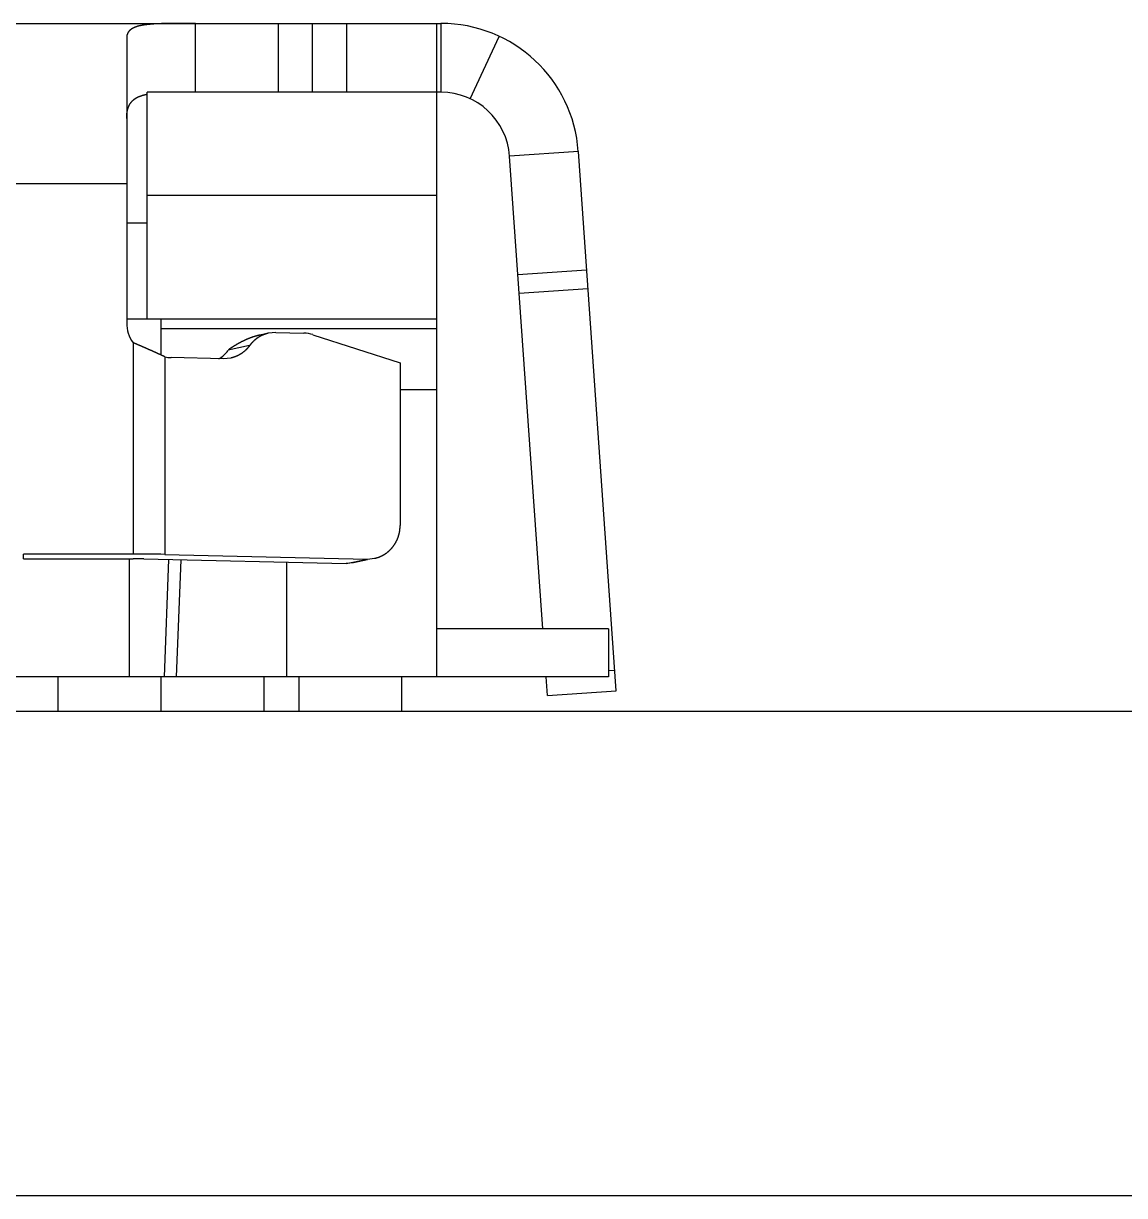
# Model space of a CAD drawing. Extents: x 16.7 to 47.9, y 2.6 to 52.9.
# Drawn here: x 30.68 to 32.28, y 28.961 to 30.665 of the extents above; entities that cross this region are included whole.
import ezdxf

# ---------------------------------------------------------------- set-up
doc = ezdxf.new("R2010")
doc.units = 0
doc.header["$LTSCALE"] = 16.335
doc.layers.get('0').update_dxf_attribs({"linetype": 'CONTINUOUS'})

msp = doc.modelspace()

# ---------------------------------------------------------------- linework, layer by layer
for p, q in [((28.2731, 30.6651), (31.2866, 30.6651)), ((30.9299, 30.5651), (30.9299, 30.6651)), ((31.0499, 30.6651), (31.0499, 30.5651)), ((31.0999, 30.5651), (31.0999, 30.6651)), ((31.1499, 30.5651), (31.1499, 30.6651)), ((31.2799, 30.6651), (31.2799, 29.7151)), ((31.2866, 30.6651), (31.2866, 30.5651)), ((30.8299, 30.6442), (30.8299, 30.2299)), ((31.3289, 30.5557), (31.3712, 30.6463)), ((30.8599, 30.2351), (30.8599, 30.5651)), ((31.2866, 30.5651), (30.8599, 30.5651)), ((31.4862, 30.479), (31.3864, 30.4721)), ((31.4344, 29.7851), (31.3864, 30.4721)), ((31.541, 29.6949), (31.4862, 30.479)), ((30.4799, 30.4325), (30.8299, 30.4325)), ((31.2799, 30.4151), (30.8599, 30.4151)), ((30.8299, 30.3751), (30.8599, 30.3751)), ((31.3984, 30.3), (31.4982, 30.307)), ((31.5001, 30.2793), (31.4004, 30.2723)), ((31.2799, 30.2351), (30.8299, 30.2351)), ((30.8799, 30.183), (30.8799, 30.2351)), ((30.8799, 30.2215), (31.2799, 30.2215)), ((31.0361, 30.2148), (31.0234, 30.2121)), ((31.0465, 30.2158), (31.0361, 30.2148)), ((31.0465, 30.2158), (31.0874, 30.2148)), ((31.1005, 30.2126), (31.2272, 30.1718)), ((30.8392, 30.2009), (30.8392, 29.8937)), ((31.0085, 30.1967), (30.9776, 30.19)), ((30.8855, 30.1804), (30.8855, 29.8932)), ((30.9705, 30.1776), (30.8944, 30.1793)), ((30.981, 30.1786), (30.9705, 30.1776)), ((31.2272, 30.1718), (31.2272, 29.9353)), ((31.2272, 30.1327), (31.2799, 30.1327)), ((30.6799, 29.8868), (30.6799, 29.8937)), ((30.8392, 29.8937), (30.6799, 29.8937)), ((30.8855, 29.8932), (31.1797, 29.8865)), ((30.6799, 29.8868), (30.8392, 29.8868)), ((30.8335, 29.8868), (30.8335, 29.7151)), ((30.8546, 29.8866), (31.1488, 29.8799)), ((30.8849, 29.7151), (30.8912, 29.8858)), ((30.9084, 29.8854), (30.902, 29.7151)), ((31.0627, 29.7151), (31.0627, 29.8819)), ((31.1488, 29.8799), (31.1797, 29.8865)), ((31.1593, 29.8809), (31.1488, 29.8799)), ((31.18, 29.8853), (31.1593, 29.8809)), ((31.1797, 29.8865), (31.1902, 29.8875)), ((31.5299, 29.7851), (31.2799, 29.7851)), ((31.5299, 29.7851), (31.5299, 29.7151)), ((31.5299, 29.7242), (31.5389, 29.7248)), ((31.5299, 29.7151), (28.0299, 29.7151)), ((30.7299, 29.7151), (30.7299, 29.6651)), ((30.8799, 29.6651), (30.8799, 29.7151)), ((31.0299, 29.6651), (31.0299, 29.7151)), ((31.0799, 29.7151), (31.0799, 29.6651)), ((31.2299, 29.6651), (31.2299, 29.7151)), ((31.4412, 29.6879), (31.4393, 29.7151)), ((31.4412, 29.6879), (31.541, 29.6949)), ((17.1799, 29.6651), (47.3799, 29.6651)), ((17.1799, 28.9611), (47.3799, 28.9611))]:
    msp.add_line(p, q)
for points in [[(30.9299, 30.6651, 0), (30.9297, 30.6651, 0), (30.9294, 30.6651, 0), (30.9292, 30.6651, 0), (30.9289, 30.6651, 0), (30.9287, 30.6651, 0), (30.9284, 30.6651, 0), (30.9282, 30.6651, 0), (30.9279, 30.6651, 0), (30.9277, 30.6651, 0), (30.9275, 30.6651, 0), (30.9272, 30.6651, 0), (30.927, 30.6651, 0), (30.9267, 30.6651, 0), (30.9265, 30.6651, 0), (30.9262, 30.6651, 0), (30.926, 30.6651, 0), (30.9257, 30.6651, 0), (30.9255, 30.6651, 0), (30.9253, 30.6651, 0), (30.925, 30.6651, 0), (30.9248, 30.6651, 0), (30.9245, 30.6651, 0), (30.9243, 30.6651, 0), (30.924, 30.6651, 0), (30.9238, 30.6651, 0), (30.9235, 30.6651, 0), (30.9233, 30.6651, 0), (30.9231, 30.6651, 0), (30.9228, 30.6651, 0), (30.9226, 30.6651, 0), (30.9223, 30.6651, 0), (30.9221, 30.6651, 0), (30.9218, 30.6651, 0), (30.9216, 30.6651, 0), (30.9213, 30.6651, 0), (30.9211, 30.6651, 0), (30.9209, 30.6651, 0), (30.9206, 30.6651, 0), (30.9204, 30.6651, 0), (30.9201, 30.6651, 0), (30.9199, 30.6651, 0), (30.9196, 30.6651, 0), (30.9194, 30.6651, 0), (30.9191, 30.6651, 0), (30.9189, 30.6651, 0), (30.9186, 30.6651, 0), (30.9184, 30.6651, 0), (30.9182, 30.6651, 0), (30.9179, 30.6651, 0), (30.9177, 30.6651, 0), (30.9174, 30.6651, 0), (30.9172, 30.6651, 0), (30.9169, 30.6651, 0), (30.9167, 30.6651, 0), (30.9164, 30.6651, 0), (30.9162, 30.6651, 0), (30.916, 30.6651, 0), (30.9157, 30.6651, 0), (30.9155, 30.6651, 0), (30.9152, 30.6651, 0), (30.915, 30.6651, 0), (30.9147, 30.6651, 0), (30.9145, 30.6651, 0), (30.9142, 30.6651, 0), (30.914, 30.6651, 0), (30.9138, 30.6651, 0), (30.9135, 30.6651, 0), (30.9133, 30.6651, 0), (30.913, 30.6651, 0), (30.9128, 30.6651, 0), (30.9125, 30.6651, 0), (30.9123, 30.6651, 0), (30.912, 30.6651, 0), (30.9118, 30.6651, 0), (30.9116, 30.6651, 0), (30.9113, 30.6651, 0), (30.9111, 30.6651, 0), (30.9108, 30.6651, 0), (30.9106, 30.6651, 0), (30.9103, 30.6651, 0), (30.9101, 30.6651, 0), (30.9098, 30.6651, 0), (30.9096, 30.6651, 0), (30.9094, 30.6651, 0), (30.9091, 30.6651, 0), (30.9089, 30.6651, 0), (30.9086, 30.6651, 0), (30.9084, 30.6651, 0), (30.9081, 30.6651, 0), (30.9079, 30.6651, 0), (30.9076, 30.6651, 0), (30.9074, 30.6651, 0), (30.9072, 30.6651, 0), (30.9069, 30.6651, 0), (30.9067, 30.6651, 0), (30.9064, 30.6651, 0), (30.9062, 30.6651, 0), (30.9059, 30.6651, 0), (30.9057, 30.6651, 0), (30.9054, 30.6651, 0), (30.9052, 30.6651, 0), (30.905, 30.6651, 0), (30.9047, 30.6651, 0), (30.9045, 30.6651, 0), (30.9042, 30.6651, 0), (30.904, 30.6651, 0), (30.9037, 30.6651, 0), (30.9035, 30.6651, 0), (30.9032, 30.6651, 0), (30.903, 30.6651, 0), (30.9028, 30.6651, 0), (30.9025, 30.6651, 0), (30.9023, 30.6651, 0), (30.902, 30.6651, 0), (30.9018, 30.6651, 0), (30.9015, 30.6651, 0), (30.9013, 30.6651, 0), (30.901, 30.6651, 0), (30.9008, 30.6651, 0), (30.9006, 30.6651, 0), (30.9003, 30.6651, 0), (30.9001, 30.6651, 0), (30.8998, 30.6651, 0), (30.8996, 30.6651, 0), (30.8993, 30.6651, 0), (30.8991, 30.6651, 0), (30.8988, 30.665, 0), (30.8986, 30.665, 0), (30.8984, 30.665, 0), (30.8981, 30.665, 0), (30.8979, 30.665, 0), (30.8976, 30.665, 0), (30.8974, 30.665, 0), (30.8971, 30.665, 0), (30.8969, 30.665, 0), (30.8966, 30.665, 0), (30.8964, 30.665, 0), (30.8962, 30.665, 0), (30.8959, 30.665, 0), (30.8957, 30.665, 0), (30.8954, 30.665, 0), (30.8952, 30.665, 0), (30.8949, 30.665, 0), (30.8947, 30.665, 0), (30.8944, 30.665, 0), (30.8942, 30.665, 0), (30.894, 30.665, 0), (30.8937, 30.665, 0), (30.8935, 30.665, 0), (30.8932, 30.665, 0), (30.893, 30.665, 0), (30.8927, 30.665, 0), (30.8925, 30.665, 0), (30.8922, 30.665, 0), (30.892, 30.665, 0), (30.8918, 30.665, 0), (30.8915, 30.665, 0), (30.8913, 30.665, 0), (30.891, 30.665, 0), (30.8908, 30.665, 0), (30.8905, 30.665, 0), (30.8903, 30.665, 0), (30.89, 30.665, 0), (30.8898, 30.665, 0), (30.8896, 30.665, 0), (30.8893, 30.6649, 0), (30.8891, 30.6649, 0), (30.8888, 30.6649, 0), (30.8886, 30.6649, 0), (30.8883, 30.6649, 0), (30.8881, 30.6649, 0), (30.8878, 30.6649, 0), (30.8876, 30.6649, 0), (30.8874, 30.6649, 0), (30.8871, 30.6649, 0), (30.8869, 30.6649, 0), (30.8866, 30.6649, 0), (30.8864, 30.6649, 0), (30.8861, 30.6649, 0), (30.8859, 30.6649, 0), (30.8856, 30.6649, 0), (30.8854, 30.6649, 0), (30.8852, 30.6649, 0), (30.8849, 30.6649, 0), (30.8847, 30.6649, 0), (30.8844, 30.6649, 0), (30.8842, 30.6649, 0), (30.8839, 30.6648, 0), (30.8837, 30.6648, 0), (30.8834, 30.6648, 0), (30.8832, 30.6648, 0), (30.883, 30.6648, 0), (30.8827, 30.6648, 0), (30.8825, 30.6648, 0), (30.8822, 30.6648, 0), (30.882, 30.6648, 0), (30.8817, 30.6648, 0), (30.8815, 30.6648, 0), (30.8812, 30.6648, 0), (30.881, 30.6648, 0), (30.8808, 30.6648, 0), (30.8805, 30.6648, 0), (30.8803, 30.6648, 0), (30.88, 30.6647, 0), (30.8798, 30.6647, 0), (30.8795, 30.6647, 0), (30.8793, 30.6647, 0), (30.879, 30.6647, 0), (30.8788, 30.6647, 0), (30.8786, 30.6647, 0), (30.8783, 30.6647, 0), (30.8781, 30.6647, 0), (30.8778, 30.6647, 0), (30.8776, 30.6647, 0), (30.8773, 30.6647, 0), (30.8771, 30.6646, 0), (30.8768, 30.6646, 0), (30.8766, 30.6646, 0), (30.8764, 30.6646, 0), (30.8761, 30.6646, 0), (30.8759, 30.6646, 0), (30.8756, 30.6646, 0), (30.8754, 30.6646, 0), (30.8751, 30.6646, 0), (30.8749, 30.6646, 0), (30.8746, 30.6645, 0), (30.8744, 30.6645, 0), (30.8742, 30.6645, 0), (30.8739, 30.6645, 0), (30.8737, 30.6645, 0), (30.8734, 30.6645, 0), (30.8732, 30.6645, 0), (30.8729, 30.6645, 0), (30.8727, 30.6644, 0), (30.8724, 30.6644, 0), (30.8722, 30.6644, 0), (30.872, 30.6644, 0), (30.8717, 30.6644, 0), (30.8715, 30.6644, 0), (30.8712, 30.6644, 0), (30.871, 30.6644, 0), (30.8707, 30.6643, 0), (30.8705, 30.6643, 0), (30.8702, 30.6643, 0), (30.87, 30.6643, 0), (30.8698, 30.6643, 0), (30.8695, 30.6643, 0), (30.8693, 30.6643, 0), (30.869, 30.6642, 0), (30.8688, 30.6642, 0), (30.8685, 30.6642, 0), (30.8683, 30.6642, 0), (30.8681, 30.6642, 0), (30.8678, 30.6642, 0), (30.8676, 30.6641, 0), (30.8673, 30.6641, 0), (30.8671, 30.6641, 0), (30.8668, 30.6641, 0), (30.8666, 30.6641, 0), (30.8663, 30.6641, 0), (30.8661, 30.664, 0), (30.8659, 30.664, 0), (30.8656, 30.664, 0), (30.8654, 30.664, 0), (30.8651, 30.664, 0), (30.8649, 30.6639, 0), (30.8646, 30.6639, 0), (30.8644, 30.6639, 0), (30.8642, 30.6639, 0), (30.8639, 30.6639, 0), (30.8637, 30.6638, 0), (30.8634, 30.6638, 0), (30.8632, 30.6638, 0), (30.8629, 30.6638, 0), (30.8627, 30.6637, 0), (30.8624, 30.6637, 0), (30.8622, 30.6637, 0), (30.862, 30.6637, 0), (30.8617, 30.6637, 0), (30.8615, 30.6636, 0), (30.8612, 30.6636, 0), (30.861, 30.6636, 0), (30.8607, 30.6635, 0), (30.8605, 30.6635, 0), (30.8603, 30.6635, 0), (30.86, 30.6635, 0), (30.8598, 30.6634, 0), (30.8595, 30.6634, 0), (30.8593, 30.6634, 0), (30.859, 30.6634, 0), (30.8588, 30.6633, 0), (30.8586, 30.6633, 0), (30.8583, 30.6633, 0), (30.8581, 30.6632, 0), (30.8578, 30.6632, 0), (30.8576, 30.6632, 0), (30.8573, 30.6631, 0), (30.8571, 30.6631, 0), (30.8569, 30.6631, 0), (30.8566, 30.663, 0), (30.8564, 30.663, 0), (30.8561, 30.663, 0), (30.8559, 30.6629, 0), (30.8556, 30.6629, 0), (30.8554, 30.6629, 0), (30.8552, 30.6628, 0), (30.8549, 30.6628, 0), (30.8547, 30.6628, 0), (30.8544, 30.6627, 0), (30.8542, 30.6627, 0), (30.8539, 30.6626, 0), (30.8537, 30.6626, 0), (30.8535, 30.6626, 0), (30.8532, 30.6625, 0), (30.853, 30.6625, 0), (30.8527, 30.6624, 0), (30.8525, 30.6624, 0), (30.8523, 30.6624, 0), (30.852, 30.6623, 0), (30.8518, 30.6623, 0), (30.8515, 30.6622, 0), (30.8513, 30.6622, 0), (30.8511, 30.6621, 0), (30.8508, 30.6621, 0), (30.8506, 30.662, 0), (30.8503, 30.662, 0), (30.8501, 30.6619, 0), (30.8499, 30.6619, 0), (30.8496, 30.6618, 0), (30.8494, 30.6618, 0), (30.8491, 30.6617, 0), (30.8489, 30.6617, 0), (30.8487, 30.6616, 0), (30.8484, 30.6615, 0), (30.8482, 30.6615, 0), (30.848, 30.6614, 0), (30.8477, 30.6614, 0), (30.8475, 30.6613, 0), (30.8472, 30.6612, 0), (30.847, 30.6612, 0), (30.8468, 30.6611, 0), (30.8465, 30.6611, 0), (30.8463, 30.661, 0), (30.8461, 30.6609, 0), (30.8458, 30.6609, 0), (30.8456, 30.6608, 0), (30.8454, 30.6607, 0), (30.8451, 30.6606, 0), (30.8449, 30.6606, 0), (30.8447, 30.6605, 0), (30.8444, 30.6604, 0), (30.8442, 30.6603, 0), (30.844, 30.6603, 0), (30.8437, 30.6602, 0), (30.8435, 30.6601, 0), (30.8433, 30.66, 0), (30.843, 30.6599, 0), (30.8428, 30.6599, 0), (30.8426, 30.6598, 0), (30.8424, 30.6597, 0), (30.8421, 30.6596, 0), (30.8419, 30.6595, 0), (30.8417, 30.6594, 0), (30.8414, 30.6593, 0), (30.8412, 30.6592, 0), (30.841, 30.6591, 0), (30.8408, 30.659, 0), (30.8405, 30.6589, 0), (30.8403, 30.6588, 0), (30.8401, 30.6587, 0), (30.8399, 30.6586, 0), (30.8397, 30.6585, 0), (30.8394, 30.6584, 0), (30.8392, 30.6583, 0), (30.839, 30.6582, 0), (30.8388, 30.6581, 0), (30.8386, 30.658, 0), (30.8384, 30.6578, 0), (30.8381, 30.6577, 0), (30.8379, 30.6576, 0), (30.8377, 30.6575, 0), (30.8375, 30.6573, 0), (30.8373, 30.6572, 0), (30.8371, 30.6571, 0), (30.8369, 30.657, 0), (30.8367, 30.6568, 0), (30.8365, 30.6567, 0), (30.8363, 30.6565, 0), (30.8361, 30.6564, 0), (30.8359, 30.6562, 0), (30.8357, 30.6561, 0), (30.8355, 30.6559, 0), (30.8353, 30.6558, 0), (30.8351, 30.6556, 0), (30.8349, 30.6555, 0), (30.8348, 30.6553, 0), (30.8346, 30.6552, 0), (30.8344, 30.655, 0), (30.8342, 30.6548, 0), (30.834, 30.6546, 0), (30.8339, 30.6545, 0), (30.8337, 30.6543, 0), (30.8335, 30.6541, 0), (30.8334, 30.6539, 0), (30.8332, 30.6537, 0), (30.8331, 30.6536, 0), (30.8329, 30.6534, 0), (30.8328, 30.6532, 0), (30.8326, 30.653, 0), (30.8325, 30.6528, 0), (30.8323, 30.6526, 0), (30.8322, 30.6524, 0), (30.8321, 30.6522, 0), (30.8319, 30.652, 0), (30.8318, 30.6517, 0), (30.8317, 30.6515, 0), (30.8316, 30.6513, 0), (30.8314, 30.6511, 0), (30.8313, 30.6509, 0), (30.8312, 30.6507, 0), (30.8311, 30.6504, 0), (30.831, 30.6502, 0), (30.8309, 30.65, 0), (30.8309, 30.6497, 0), (30.8308, 30.6495, 0), (30.8307, 30.6493, 0), (30.8306, 30.6491, 0), (30.8305, 30.6488, 0), (30.8305, 30.6486, 0), (30.8304, 30.6483, 0), (30.8303, 30.6481, 0), (30.8303, 30.6479, 0), (30.8302, 30.6476, 0), (30.8302, 30.6474, 0), (30.8301, 30.6472, 0), (30.8301, 30.6469, 0), (30.8301, 30.6467, 0), (30.83, 30.6464, 0), (30.83, 30.6462, 0), (30.83, 30.6459, 0), (30.83, 30.6457, 0), (30.8299, 30.6454, 0), (30.8299, 30.6452, 0), (30.8299, 30.645, 0), (30.8299, 30.6447, 0), (30.8299, 30.6445, 0), (30.8299, 30.6442, 0)], [(30.8299, 30.5269, 0), (30.8299, 30.527, 0), (30.8299, 30.5272, 0), (30.8299, 30.5273, 0), (30.8299, 30.5275, 0), (30.8299, 30.5276, 0), (30.8299, 30.5278, 0), (30.8299, 30.5279, 0), (30.8299, 30.5281, 0), (30.8299, 30.5282, 0), (30.8299, 30.5284, 0), (30.8299, 30.5285, 0), (30.8299, 30.5287, 0), (30.8299, 30.5288, 0), (30.8299, 30.529, 0), (30.8299, 30.5291, 0), (30.8299, 30.5293, 0), (30.8299, 30.5294, 0), (30.8299, 30.5296, 0), (30.8299, 30.5297, 0), (30.83, 30.5298, 0), (30.83, 30.53, 0), (30.83, 30.5301, 0), (30.83, 30.5303, 0), (30.83, 30.5304, 0), (30.83, 30.5306, 0), (30.83, 30.5307, 0), (30.83, 30.5309, 0), (30.83, 30.531, 0), (30.83, 30.5312, 0), (30.83, 30.5313, 0), (30.83, 30.5315, 0), (30.8301, 30.5316, 0), (30.8301, 30.5318, 0), (30.8301, 30.5319, 0), (30.8301, 30.5321, 0), (30.8301, 30.5322, 0), (30.8301, 30.5324, 0), (30.8301, 30.5325, 0), (30.8301, 30.5326, 0), (30.8301, 30.5328, 0), (30.8302, 30.5329, 0), (30.8302, 30.5331, 0), (30.8302, 30.5332, 0), (30.8302, 30.5334, 0), (30.8302, 30.5335, 0), (30.8302, 30.5337, 0), (30.8302, 30.5338, 0), (30.8303, 30.534, 0), (30.8303, 30.5341, 0), (30.8303, 30.5343, 0), (30.8303, 30.5344, 0), (30.8303, 30.5346, 0), (30.8303, 30.5347, 0), (30.8304, 30.5349, 0), (30.8304, 30.535, 0), (30.8304, 30.5351, 0), (30.8304, 30.5353, 0), (30.8304, 30.5354, 0), (30.8305, 30.5356, 0), (30.8305, 30.5357, 0), (30.8305, 30.5359, 0), (30.8305, 30.536, 0), (30.8306, 30.5362, 0), (30.8306, 30.5363, 0), (30.8306, 30.5365, 0), (30.8306, 30.5366, 0), (30.8306, 30.5367, 0), (30.8307, 30.5369, 0), (30.8307, 30.537, 0), (30.8307, 30.5372, 0), (30.8308, 30.5373, 0), (30.8308, 30.5375, 0), (30.8308, 30.5376, 0), (30.8308, 30.5378, 0), (30.8309, 30.5379, 0), (30.8309, 30.5381, 0), (30.8309, 30.5382, 0), (30.831, 30.5383, 0), (30.831, 30.5385, 0), (30.831, 30.5386, 0), (30.831, 30.5388, 0), (30.8311, 30.5389, 0), (30.8311, 30.5391, 0), (30.8311, 30.5392, 0), (30.8312, 30.5394, 0), (30.8312, 30.5395, 0), (30.8313, 30.5396, 0), (30.8313, 30.5398, 0), (30.8313, 30.5399, 0), (30.8314, 30.5401, 0), (30.8314, 30.5402, 0), (30.8314, 30.5404, 0), (30.8315, 30.5405, 0), (30.8315, 30.5406, 0), (30.8316, 30.5408, 0), (30.8316, 30.5409, 0), (30.8316, 30.5411, 0), (30.8317, 30.5412, 0), (30.8317, 30.5413, 0), (30.8318, 30.5415, 0), (30.8318, 30.5416, 0), (30.8319, 30.5418, 0), (30.8319, 30.5419, 0), (30.8319, 30.5421, 0), (30.832, 30.5422, 0), (30.832, 30.5423, 0), (30.8321, 30.5425, 0), (30.8321, 30.5426, 0), (30.8322, 30.5428, 0), (30.8322, 30.5429, 0), (30.8323, 30.543, 0), (30.8323, 30.5432, 0), (30.8324, 30.5433, 0), (30.8324, 30.5434, 0), (30.8325, 30.5436, 0), (30.8325, 30.5437, 0), (30.8326, 30.5439, 0), (30.8326, 30.544, 0), (30.8327, 30.5441, 0), (30.8328, 30.5443, 0), (30.8328, 30.5444, 0), (30.8329, 30.5445, 0), (30.8329, 30.5447, 0), (30.833, 30.5448, 0), (30.8331, 30.5449, 0), (30.8331, 30.5451, 0), (30.8332, 30.5452, 0), (30.8332, 30.5454, 0), (30.8333, 30.5455, 0), (30.8334, 30.5456, 0), (30.8334, 30.5458, 0), (30.8335, 30.5459, 0), (30.8336, 30.546, 0), (30.8336, 30.5461, 0), (30.8337, 30.5463, 0), (30.8338, 30.5464, 0), (30.8338, 30.5465, 0), (30.8339, 30.5467, 0), (30.834, 30.5468, 0), (30.834, 30.5469, 0), (30.8341, 30.5471, 0), (30.8342, 30.5472, 0), (30.8343, 30.5473, 0), (30.8343, 30.5474, 0), (30.8344, 30.5476, 0), (30.8345, 30.5477, 0), (30.8346, 30.5478, 0), (30.8346, 30.548, 0), (30.8347, 30.5481, 0), (30.8348, 30.5482, 0), (30.8349, 30.5483, 0), (30.8349, 30.5485, 0), (30.835, 30.5486, 0), (30.8351, 30.5487, 0), (30.8352, 30.5488, 0), (30.8353, 30.549, 0), (30.8354, 30.5491, 0), (30.8354, 30.5492, 0), (30.8355, 30.5493, 0), (30.8356, 30.5494, 0), (30.8357, 30.5496, 0), (30.8358, 30.5497, 0), (30.8359, 30.5498, 0), (30.836, 30.5499, 0), (30.836, 30.55, 0), (30.8361, 30.5502, 0), (30.8362, 30.5503, 0), (30.8363, 30.5504, 0), (30.8364, 30.5505, 0), (30.8365, 30.5506, 0), (30.8366, 30.5507, 0), (30.8367, 30.5508, 0), (30.8368, 30.551, 0), (30.8369, 30.5511, 0), (30.837, 30.5512, 0), (30.8371, 30.5513, 0), (30.8372, 30.5514, 0), (30.8373, 30.5515, 0), (30.8374, 30.5516, 0), (30.8375, 30.5517, 0), (30.8376, 30.5518, 0), (30.8377, 30.552, 0), (30.8378, 30.5521, 0), (30.8379, 30.5522, 0), (30.838, 30.5523, 0), (30.8381, 30.5524, 0), (30.8382, 30.5525, 0), (30.8383, 30.5526, 0), (30.8384, 30.5527, 0), (30.8385, 30.5528, 0), (30.8386, 30.5529, 0), (30.8387, 30.553, 0), (30.8388, 30.5531, 0), (30.8389, 30.5532, 0), (30.839, 30.5533, 0), (30.8391, 30.5534, 0), (30.8392, 30.5535, 0), (30.8394, 30.5536, 0), (30.8395, 30.5537, 0), (30.8396, 30.5538, 0), (30.8397, 30.5539, 0), (30.8398, 30.554, 0), (30.8399, 30.5541, 0), (30.84, 30.5542, 0), (30.8401, 30.5543, 0), (30.8403, 30.5544, 0), (30.8404, 30.5545, 0), (30.8405, 30.5546, 0), (30.8406, 30.5546, 0), (30.8407, 30.5547, 0), (30.8408, 30.5548, 0), (30.841, 30.5549, 0), (30.8411, 30.555, 0), (30.8412, 30.5551, 0), (30.8413, 30.5552, 0), (30.8414, 30.5553, 0), (30.8416, 30.5554, 0), (30.8417, 30.5554, 0), (30.8418, 30.5555, 0), (30.8419, 30.5556, 0), (30.842, 30.5557, 0), (30.8422, 30.5558, 0), (30.8423, 30.5559, 0), (30.8424, 30.5559, 0), (30.8425, 30.556, 0), (30.8427, 30.5561, 0), (30.8428, 30.5562, 0), (30.8429, 30.5563, 0), (30.843, 30.5563, 0), (30.8431, 30.5564, 0), (30.8433, 30.5565, 0), (30.8434, 30.5566, 0), (30.8435, 30.5566, 0), (30.8437, 30.5567, 0), (30.8438, 30.5568, 0), (30.8439, 30.5569, 0), (30.844, 30.5569, 0), (30.8442, 30.557, 0), (30.8443, 30.5571, 0), (30.8444, 30.5572, 0), (30.8446, 30.5572, 0), (30.8447, 30.5573, 0), (30.8448, 30.5574, 0), (30.8449, 30.5575, 0), (30.8451, 30.5575, 0), (30.8452, 30.5576, 0), (30.8453, 30.5577, 0), (30.8455, 30.5577, 0), (30.8456, 30.5578, 0), (30.8457, 30.5579, 0), (30.8459, 30.5579, 0), (30.846, 30.558, 0), (30.8461, 30.5581, 0), (30.8463, 30.5581, 0), (30.8464, 30.5582, 0), (30.8465, 30.5583, 0), (30.8467, 30.5583, 0), (30.8468, 30.5584, 0), (30.8469, 30.5584, 0), (30.8471, 30.5585, 0), (30.8472, 30.5586, 0), (30.8473, 30.5586, 0), (30.8475, 30.5587, 0), (30.8476, 30.5587, 0), (30.8477, 30.5588, 0), (30.8479, 30.5589, 0), (30.848, 30.5589, 0), (30.8481, 30.559, 0), (30.8483, 30.559, 0), (30.8484, 30.5591, 0), (30.8486, 30.5591, 0), (30.8487, 30.5592, 0), (30.8488, 30.5593, 0), (30.849, 30.5593, 0), (30.8491, 30.5594, 0), (30.8492, 30.5594, 0), (30.8494, 30.5595, 0), (30.8495, 30.5595, 0), (30.8497, 30.5596, 0), (30.8498, 30.5596, 0), (30.8499, 30.5597, 0), (30.8501, 30.5597, 0), (30.8502, 30.5598, 0), (30.8503, 30.5598, 0), (30.8505, 30.5599, 0), (30.8506, 30.5599, 0), (30.8508, 30.56, 0), (30.8509, 30.56, 0), (30.851, 30.5601, 0), (30.8512, 30.5601, 0), (30.8513, 30.5602, 0), (30.8515, 30.5602, 0), (30.8516, 30.5603, 0), (30.8517, 30.5603, 0), (30.8519, 30.5603, 0), (30.852, 30.5604, 0), (30.8522, 30.5604, 0), (30.8523, 30.5605, 0), (30.8524, 30.5605, 0), (30.8526, 30.5606, 0), (30.8527, 30.5606, 0), (30.8529, 30.5607, 0), (30.853, 30.5607, 0), (30.8532, 30.5607, 0), (30.8533, 30.5608, 0), (30.8534, 30.5608, 0), (30.8536, 30.5609, 0), (30.8537, 30.5609, 0), (30.8539, 30.5609, 0), (30.854, 30.561, 0), (30.8541, 30.561, 0), (30.8543, 30.5611, 0), (30.8544, 30.5611, 0), (30.8546, 30.5611, 0), (30.8547, 30.5612, 0), (30.8549, 30.5612, 0), (30.855, 30.5613, 0), (30.8551, 30.5613, 0), (30.8553, 30.5613, 0), (30.8554, 30.5614, 0), (30.8556, 30.5614, 0), (30.8557, 30.5614, 0), (30.8559, 30.5615, 0), (30.856, 30.5615, 0), (30.8561, 30.5615, 0), (30.8563, 30.5616, 0), (30.8564, 30.5616, 0), (30.8566, 30.5616, 0), (30.8567, 30.5617, 0), (30.8569, 30.5617, 0), (30.857, 30.5617, 0), (30.8572, 30.5618, 0), (30.8573, 30.5618, 0), (30.8574, 30.5618, 0), (30.8576, 30.5619, 0), (30.8577, 30.5619, 0), (30.8579, 30.5619, 0), (30.858, 30.562, 0), (30.8582, 30.562, 0), (30.8583, 30.562, 0), (30.8585, 30.5621, 0), (30.8586, 30.5621, 0), (30.8587, 30.5621, 0), (30.8589, 30.5621, 0), (30.859, 30.5622, 0), (30.8592, 30.5622, 0), (30.8593, 30.5622, 0), (30.8595, 30.5623, 0), (30.8596, 30.5623, 0), (30.8598, 30.5623, 0), (30.8599, 30.5623, 0)], [(31.0234, 30.2121, 0), (31.0231, 30.212, 0), (31.0227, 30.2119, 0), (31.0224, 30.2118, 0), (31.0221, 30.2118, 0), (31.0218, 30.2117, 0), (31.0214, 30.2116, 0), (31.0211, 30.2115, 0), (31.0208, 30.2115, 0), (31.0204, 30.2114, 0), (31.0201, 30.2113, 0), (31.0198, 30.2112, 0), (31.0195, 30.2111, 0), (31.0191, 30.211, 0), (31.0188, 30.2109, 0), (31.0185, 30.2108, 0), (31.0181, 30.2107, 0), (31.0178, 30.2106, 0), (31.0174, 30.2106, 0), (31.0171, 30.2105, 0), (31.0168, 30.2104, 0), (31.0164, 30.2103, 0), (31.0161, 30.2101, 0), (31.0158, 30.21, 0), (31.0154, 30.2099, 0), (31.0151, 30.2098, 0), (31.0147, 30.2097, 0), (31.0144, 30.2096, 0), (31.0141, 30.2095, 0), (31.0137, 30.2094, 0), (31.0134, 30.2093, 0), (31.013, 30.2091, 0), (31.0127, 30.209, 0), (31.0123, 30.2089, 0), (31.012, 30.2088, 0), (31.0116, 30.2087, 0), (31.0113, 30.2085, 0), (31.0109, 30.2084, 0), (31.0106, 30.2083, 0), (31.0102, 30.2082, 0), (31.0099, 30.208, 0), (31.0095, 30.2079, 0), (31.0092, 30.2078, 0), (31.0088, 30.2076, 0), (31.0085, 30.2075, 0), (31.0081, 30.2073, 0), (31.0078, 30.2072, 0), (31.0074, 30.2071, 0), (31.0071, 30.2069, 0), (31.0067, 30.2068, 0), (31.0064, 30.2066, 0), (31.006, 30.2065, 0), (31.0057, 30.2063, 0), (31.0053, 30.2062, 0), (31.005, 30.206, 0), (31.0046, 30.2059, 0), (31.0043, 30.2057, 0), (31.0039, 30.2056, 0), (31.0035, 30.2054, 0), (31.0032, 30.2053, 0), (31.0028, 30.2051, 0), (31.0025, 30.2049, 0), (31.0021, 30.2048, 0), (31.0018, 30.2046, 0), (31.0014, 30.2044, 0), (31.001, 30.2043, 0), (31.0007, 30.2041, 0), (31.0003, 30.2039, 0), (31, 30.2038, 0), (30.9996, 30.2036, 0), (30.9992, 30.2034, 0), (30.9989, 30.2032, 0), (30.9985, 30.2031, 0), (30.9982, 30.2029, 0), (30.9978, 30.2027, 0), (30.9974, 30.2025, 0), (30.9971, 30.2023, 0), (30.9967, 30.2022, 0), (30.9964, 30.202, 0), (30.996, 30.2018, 0), (30.9956, 30.2016, 0), (30.9953, 30.2014, 0), (30.9949, 30.2012, 0), (30.9946, 30.201, 0), (30.9942, 30.2008, 0), (30.9938, 30.2006, 0), (30.9935, 30.2004, 0), (30.9931, 30.2002, 0), (30.9928, 30.2, 0), (30.9924, 30.1998, 0), (30.992, 30.1996, 0), (30.9917, 30.1994, 0), (30.9913, 30.1992, 0), (30.991, 30.199, 0), (30.9906, 30.1988, 0), (30.9902, 30.1986, 0), (30.9899, 30.1984, 0), (30.9895, 30.1982, 0), (30.9891, 30.198, 0), (30.9888, 30.1978, 0), (30.9884, 30.1976, 0), (30.9881, 30.1973, 0), (30.9877, 30.1971, 0), (30.9873, 30.1969, 0), (30.987, 30.1967, 0), (30.9866, 30.1965, 0), (30.9863, 30.1963, 0), (30.9859, 30.196, 0), (30.9855, 30.1958, 0), (30.9852, 30.1956, 0), (30.9848, 30.1954, 0), (30.9845, 30.1951, 0), (30.9841, 30.1949, 0), (30.9838, 30.1947, 0), (30.9834, 30.1945, 0), (30.983, 30.1942, 0), (30.9827, 30.194, 0), (30.9823, 30.1938, 0), (30.982, 30.1935, 0), (30.9816, 30.1933, 0), (30.9812, 30.1931, 0), (30.9809, 30.1928, 0), (30.9805, 30.1926, 0), (30.9802, 30.1923, 0), (30.9798, 30.1921, 0), (30.9795, 30.1919, 0), (30.9791, 30.1916, 0), (30.9788, 30.1914, 0), (30.9784, 30.1911, 0)], [(31.0361, 30.2148, 0), (31.0358, 30.2147, 0), (31.0356, 30.2147, 0), (31.0354, 30.2146, 0), (31.0352, 30.2146, 0), (31.035, 30.2145, 0), (31.0348, 30.2145, 0), (31.0346, 30.2144, 0), (31.0344, 30.2144, 0), (31.0342, 30.2143, 0), (31.034, 30.2143, 0), (31.0338, 30.2142, 0), (31.0336, 30.2142, 0), (31.0334, 30.2141, 0), (31.0332, 30.2141, 0), (31.033, 30.214, 0), (31.0328, 30.2139, 0), (31.0326, 30.2139, 0), (31.0324, 30.2138, 0), (31.0322, 30.2138, 0), (31.032, 30.2137, 0), (31.0318, 30.2136, 0), (31.0316, 30.2136, 0), (31.0314, 30.2135, 0), (31.0312, 30.2134, 0), (31.031, 30.2134, 0), (31.0308, 30.2133, 0), (31.0305, 30.2132, 0), (31.0303, 30.2131, 0), (31.0301, 30.2131, 0), (31.0299, 30.213, 0), (31.0298, 30.2129, 0), (31.0296, 30.2129, 0), (31.0294, 30.2128, 0), (31.0292, 30.2127, 0), (31.029, 30.2126, 0), (31.0288, 30.2125, 0), (31.0286, 30.2125, 0), (31.0284, 30.2124, 0), (31.0282, 30.2123, 0), (31.028, 30.2122, 0), (31.0278, 30.2121, 0), (31.0276, 30.2121, 0), (31.0274, 30.212, 0), (31.0272, 30.2119, 0), (31.027, 30.2118, 0), (31.0268, 30.2117, 0), (31.0266, 30.2116, 0), (31.0264, 30.2115, 0), (31.0262, 30.2114, 0), (31.026, 30.2114, 0), (31.0258, 30.2113, 0), (31.0256, 30.2112, 0), (31.0255, 30.2111, 0), (31.0253, 30.211, 0), (31.0251, 30.2109, 0), (31.0249, 30.2108, 0), (31.0247, 30.2107, 0), (31.0245, 30.2106, 0), (31.0243, 30.2105, 0), (31.0241, 30.2104, 0), (31.0239, 30.2103, 0), (31.0238, 30.2102, 0), (31.0236, 30.2101, 0), (31.0234, 30.21, 0), (31.0232, 30.2099, 0), (31.023, 30.2098, 0), (31.0228, 30.2097, 0), (31.0226, 30.2096, 0), (31.0225, 30.2094, 0), (31.0223, 30.2093, 0), (31.0221, 30.2092, 0), (31.0219, 30.2091, 0), (31.0217, 30.209, 0), (31.0216, 30.2089, 0), (31.0214, 30.2088, 0), (31.0212, 30.2087, 0), (31.021, 30.2085, 0), (31.0208, 30.2084, 0), (31.0207, 30.2083, 0), (31.0205, 30.2082, 0), (31.0203, 30.2081, 0), (31.0201, 30.208, 0), (31.0199, 30.2078, 0), (31.0198, 30.2077, 0), (31.0196, 30.2076, 0), (31.0194, 30.2075, 0), (31.0192, 30.2074, 0), (31.0191, 30.2072, 0), (31.0189, 30.2071, 0), (31.0187, 30.207, 0), (31.0186, 30.2068, 0), (31.0184, 30.2067, 0), (31.0182, 30.2066, 0), (31.0181, 30.2065, 0), (31.0179, 30.2063, 0), (31.0177, 30.2062, 0), (31.0175, 30.2061, 0), (31.0174, 30.2059, 0), (31.0172, 30.2058, 0), (31.017, 30.2057, 0), (31.0169, 30.2055, 0), (31.0167, 30.2054, 0), (31.0166, 30.2053, 0), (31.0164, 30.2051, 0), (31.0162, 30.205, 0), (31.0161, 30.2049, 0), (31.0159, 30.2047, 0), (31.0157, 30.2046, 0), (31.0156, 30.2044, 0), (31.0154, 30.2043, 0), (31.0153, 30.2042, 0), (31.0151, 30.204, 0), (31.0149, 30.2039, 0), (31.0148, 30.2037, 0), (31.0146, 30.2036, 0), (31.0145, 30.2034, 0), (31.0143, 30.2033, 0), (31.0142, 30.2031, 0), (31.014, 30.203, 0), (31.0139, 30.2029, 0), (31.0137, 30.2027, 0), (31.0136, 30.2026, 0), (31.0134, 30.2024, 0), (31.0133, 30.2023, 0), (31.0131, 30.2021, 0), (31.013, 30.202, 0), (31.0128, 30.2018, 0), (31.0127, 30.2016, 0), (31.0125, 30.2015, 0), (31.0124, 30.2013, 0), (31.0122, 30.2012, 0), (31.0121, 30.201, 0), (31.0119, 30.2009, 0), (31.0118, 30.2007, 0), (31.0117, 30.2006, 0), (31.0115, 30.2004, 0), (31.0114, 30.2002, 0), (31.0112, 30.2001, 0), (31.0111, 30.1999, 0), (31.011, 30.1998, 0), (31.0108, 30.1996, 0), (31.0107, 30.1994, 0), (31.0105, 30.1993, 0), (31.0104, 30.1991, 0), (31.0103, 30.199, 0), (31.0101, 30.1988, 0), (31.01, 30.1986, 0), (31.0099, 30.1985, 0), (31.0097, 30.1983, 0), (31.0096, 30.1981, 0), (31.0095, 30.198, 0), (31.0093, 30.1978, 0), (31.0092, 30.1976, 0), (31.0091, 30.1975, 0), (31.009, 30.1973, 0), (31.0088, 30.1971, 0), (31.0087, 30.1969, 0), (31.0086, 30.1968, 0), (31.0085, 30.1966, 0)], [(30.8855, 30.1804, 0), (30.8853, 30.1805, 0), (30.885, 30.1807, 0), (30.8847, 30.1808, 0), (30.8844, 30.1809, 0), (30.8841, 30.1811, 0), (30.8838, 30.1812, 0), (30.8835, 30.1813, 0), (30.8832, 30.1815, 0), (30.8829, 30.1816, 0), (30.8827, 30.1817, 0), (30.8824, 30.1819, 0), (30.8821, 30.182, 0), (30.8818, 30.1821, 0), (30.8815, 30.1823, 0), (30.8812, 30.1824, 0), (30.8809, 30.1825, 0), (30.8806, 30.1827, 0), (30.8803, 30.1828, 0), (30.88, 30.1829, 0), (30.8798, 30.1831, 0), (30.8795, 30.1832, 0), (30.8792, 30.1833, 0), (30.8789, 30.1835, 0), (30.8786, 30.1836, 0), (30.8783, 30.1837, 0), (30.878, 30.1839, 0), (30.8777, 30.184, 0), (30.8774, 30.1841, 0), (30.8772, 30.1843, 0), (30.8769, 30.1844, 0), (30.8766, 30.1845, 0), (30.8763, 30.1847, 0), (30.876, 30.1848, 0), (30.8757, 30.1849, 0), (30.8754, 30.1851, 0), (30.8751, 30.1852, 0), (30.8748, 30.1853, 0), (30.8745, 30.1855, 0), (30.8742, 30.1856, 0), (30.874, 30.1857, 0), (30.8737, 30.1859, 0), (30.8734, 30.186, 0), (30.8731, 30.1861, 0), (30.8728, 30.1863, 0), (30.8725, 30.1864, 0), (30.8722, 30.1865, 0), (30.8719, 30.1867, 0), (30.8716, 30.1868, 0), (30.8713, 30.1869, 0), (30.8711, 30.187, 0), (30.8708, 30.1872, 0), (30.8705, 30.1873, 0), (30.8702, 30.1874, 0), (30.8699, 30.1876, 0), (30.8696, 30.1877, 0), (30.8693, 30.1878, 0), (30.869, 30.188, 0), (30.8687, 30.1881, 0), (30.8684, 30.1882, 0), (30.8681, 30.1884, 0), (30.8679, 30.1885, 0), (30.8676, 30.1886, 0), (30.8673, 30.1887, 0), (30.867, 30.1889, 0), (30.8667, 30.189, 0), (30.8664, 30.1891, 0), (30.8661, 30.1893, 0), (30.8658, 30.1894, 0), (30.8655, 30.1895, 0), (30.8652, 30.1897, 0), (30.8649, 30.1898, 0), (30.8646, 30.1899, 0), (30.8644, 30.19, 0), (30.8641, 30.1902, 0), (30.8638, 30.1903, 0), (30.8635, 30.1904, 0), (30.8632, 30.1906, 0), (30.8629, 30.1907, 0), (30.8626, 30.1908, 0), (30.8623, 30.1909, 0), (30.862, 30.1911, 0), (30.8617, 30.1912, 0), (30.8614, 30.1913, 0), (30.8611, 30.1915, 0), (30.8609, 30.1916, 0), (30.8606, 30.1917, 0), (30.8603, 30.1918, 0), (30.86, 30.192, 0), (30.8597, 30.1921, 0), (30.8594, 30.1922, 0), (30.8591, 30.1924, 0), (30.8588, 30.1925, 0), (30.8585, 30.1926, 0), (30.8582, 30.1927, 0), (30.8579, 30.1929, 0), (30.8576, 30.193, 0), (30.8574, 30.1931, 0), (30.8571, 30.1933, 0), (30.8568, 30.1934, 0), (30.8565, 30.1935, 0), (30.8562, 30.1936, 0), (30.8559, 30.1938, 0), (30.8556, 30.1939, 0), (30.8553, 30.194, 0), (30.855, 30.1941, 0), (30.8547, 30.1943, 0), (30.8544, 30.1944, 0), (30.8541, 30.1945, 0), (30.8538, 30.1947, 0), (30.8535, 30.1948, 0), (30.8533, 30.1949, 0), (30.853, 30.195, 0), (30.8527, 30.1952, 0), (30.8524, 30.1953, 0), (30.8521, 30.1954, 0), (30.8518, 30.1955, 0), (30.8515, 30.1957, 0), (30.8512, 30.1958, 0), (30.8509, 30.1959, 0), (30.8506, 30.196, 0), (30.8503, 30.1962, 0), (30.85, 30.1963, 0), (30.8497, 30.1964, 0), (30.8495, 30.1966, 0), (30.8492, 30.1967, 0), (30.8489, 30.1968, 0), (30.8486, 30.1969, 0), (30.8483, 30.1971, 0), (30.848, 30.1972, 0), (30.8477, 30.1973, 0), (30.8474, 30.1974, 0), (30.8471, 30.1976, 0), (30.8468, 30.1977, 0), (30.8465, 30.1978, 0), (30.8462, 30.1979, 0), (30.8459, 30.1981, 0), (30.8456, 30.1982, 0), (30.8453, 30.1983, 0), (30.8451, 30.1984, 0), (30.8448, 30.1986, 0), (30.8445, 30.1987, 0), (30.8442, 30.1988, 0), (30.8439, 30.1989, 0), (30.8436, 30.1991, 0), (30.8433, 30.1992, 0), (30.843, 30.1993, 0), (30.8427, 30.1994, 0), (30.8424, 30.1996, 0), (30.8421, 30.1997, 0), (30.8418, 30.1998, 0), (30.8415, 30.1999, 0), (30.8412, 30.2001, 0), (30.8409, 30.2002, 0), (30.8407, 30.2003, 0), (30.8404, 30.2004, 0), (30.8401, 30.2006, 0), (30.8398, 30.2007, 0), (30.8395, 30.2008, 0), (30.8392, 30.2009, 0)], [(31.0085, 30.1966, 0), (31.0083, 30.1964, 0), (31.0082, 30.1963, 0), (31.0081, 30.1961, 0), (31.008, 30.1959, 0), (31.0078, 30.1958, 0), (31.0077, 30.1956, 0), (31.0076, 30.1954, 0), (31.0074, 30.1953, 0), (31.0073, 30.1951, 0), (31.0072, 30.1949, 0), (31.007, 30.1948, 0), (31.0069, 30.1946, 0), (31.0068, 30.1944, 0), (31.0066, 30.1943, 0), (31.0065, 30.1941, 0), (31.0064, 30.194, 0), (31.0062, 30.1938, 0), (31.0061, 30.1936, 0), (31.006, 30.1935, 0), (31.0058, 30.1933, 0), (31.0057, 30.1932, 0), (31.0055, 30.193, 0), (31.0054, 30.1928, 0), (31.0053, 30.1927, 0), (31.0051, 30.1925, 0), (31.005, 30.1924, 0), (31.0048, 30.1922, 0), (31.0047, 30.1921, 0), (31.0045, 30.1919, 0), (31.0044, 30.1918, 0), (31.0043, 30.1916, 0), (31.0041, 30.1915, 0), (31.004, 30.1913, 0), (31.0038, 30.1912, 0), (31.0037, 30.191, 0), (31.0035, 30.1909, 0), (31.0034, 30.1907, 0), (31.0032, 30.1906, 0), (31.0031, 30.1904, 0), (31.0029, 30.1903, 0), (31.0028, 30.1901, 0), (31.0026, 30.19, 0), (31.0024, 30.1898, 0), (31.0023, 30.1897, 0), (31.0021, 30.1895, 0), (31.002, 30.1894, 0), (31.0018, 30.1893, 0), (31.0017, 30.1891, 0), (31.0015, 30.189, 0), (31.0013, 30.1888, 0), (31.0012, 30.1887, 0), (31.001, 30.1886, 0), (31.0009, 30.1884, 0), (31.0007, 30.1883, 0), (31.0005, 30.1881, 0), (31.0004, 30.188, 0), (31.0002, 30.1879, 0), (31, 30.1877, 0), (30.9999, 30.1876, 0), (30.9997, 30.1875, 0), (30.9995, 30.1873, 0), (30.9994, 30.1872, 0), (30.9992, 30.1871, 0), (30.999, 30.187, 0), (30.9989, 30.1868, 0), (30.9987, 30.1867, 0), (30.9985, 30.1866, 0), (30.9984, 30.1864, 0), (30.9982, 30.1863, 0), (30.998, 30.1862, 0), (30.9979, 30.1861, 0), (30.9977, 30.186, 0), (30.9975, 30.1858, 0), (30.9973, 30.1857, 0), (30.9972, 30.1856, 0), (30.997, 30.1855, 0), (30.9968, 30.1854, 0), (30.9966, 30.1852, 0), (30.9965, 30.1851, 0), (30.9963, 30.185, 0), (30.9961, 30.1849, 0), (30.9959, 30.1848, 0), (30.9957, 30.1847, 0), (30.9956, 30.1845, 0), (30.9954, 30.1844, 0), (30.9952, 30.1843, 0), (30.995, 30.1842, 0), (30.9948, 30.1841, 0), (30.9947, 30.184, 0), (30.9945, 30.1839, 0), (30.9943, 30.1838, 0), (30.9941, 30.1837, 0), (30.9939, 30.1836, 0), (30.9937, 30.1835, 0), (30.9936, 30.1834, 0), (30.9934, 30.1832, 0), (30.9932, 30.1831, 0), (30.993, 30.183, 0), (30.9928, 30.1829, 0), (30.9926, 30.1828, 0), (30.9924, 30.1827, 0), (30.9923, 30.1826, 0), (30.9921, 30.1826, 0), (30.9919, 30.1825, 0), (30.9917, 30.1824, 0), (30.9915, 30.1823, 0), (30.9913, 30.1822, 0), (30.9911, 30.1821, 0), (30.9909, 30.182, 0), (30.9907, 30.1819, 0), (30.9905, 30.1818, 0), (30.9904, 30.1817, 0), (30.9902, 30.1816, 0), (30.99, 30.1815, 0), (30.9898, 30.1815, 0), (30.9896, 30.1814, 0), (30.9894, 30.1813, 0), (30.9892, 30.1812, 0), (30.989, 30.1811, 0), (30.9888, 30.181, 0), (30.9886, 30.181, 0), (30.9884, 30.1809, 0), (30.9882, 30.1808, 0), (30.988, 30.1807, 0), (30.9878, 30.1806, 0), (30.9876, 30.1806, 0), (30.9874, 30.1805, 0), (30.9872, 30.1804, 0), (30.987, 30.1803, 0), (30.9868, 30.1803, 0), (30.9866, 30.1802, 0), (30.9864, 30.1801, 0), (30.9862, 30.1801, 0), (30.986, 30.18, 0), (30.9858, 30.1799, 0), (30.9856, 30.1799, 0), (30.9854, 30.1798, 0), (30.9852, 30.1797, 0), (30.985, 30.1797, 0), (30.9848, 30.1796, 0), (30.9846, 30.1795, 0), (30.9844, 30.1795, 0), (30.9842, 30.1794, 0), (30.984, 30.1794, 0), (30.9838, 30.1793, 0), (30.9836, 30.1792, 0), (30.9834, 30.1792, 0), (30.9832, 30.1791, 0), (30.983, 30.1791, 0), (30.9828, 30.179, 0), (30.9826, 30.179, 0), (30.9824, 30.1789, 0), (30.9822, 30.1789, 0), (30.982, 30.1788, 0), (30.9818, 30.1788, 0), (30.9816, 30.1787, 0), (30.9814, 30.1787, 0), (30.9812, 30.1786, 0), (30.981, 30.1786, 0)], [(31.1902, 29.8875, 0), (31.1905, 29.8876, 0), (31.1908, 29.8877, 0), (31.191, 29.8877, 0), (31.1913, 29.8878, 0), (31.1916, 29.8879, 0), (31.1919, 29.8879, 0), (31.1922, 29.888, 0), (31.1925, 29.8881, 0), (31.1927, 29.8882, 0), (31.193, 29.8882, 0), (31.1933, 29.8883, 0), (31.1936, 29.8884, 0), (31.1939, 29.8885, 0), (31.1942, 29.8886, 0), (31.1944, 29.8887, 0), (31.1947, 29.8888, 0), (31.195, 29.8889, 0), (31.1953, 29.8889, 0), (31.1955, 29.889, 0), (31.1958, 29.8891, 0), (31.1961, 29.8892, 0), (31.1964, 29.8893, 0), (31.1966, 29.8894, 0), (31.1969, 29.8896, 0), (31.1972, 29.8897, 0), (31.1975, 29.8898, 0), (31.1977, 29.8899, 0), (31.198, 29.89, 0), (31.1983, 29.8901, 0), (31.1986, 29.8902, 0), (31.1988, 29.8903, 0), (31.1991, 29.8905, 0), (31.1994, 29.8906, 0), (31.1996, 29.8907, 0), (31.1999, 29.8908, 0), (31.2002, 29.8909, 0), (31.2004, 29.8911, 0), (31.2007, 29.8912, 0), (31.201, 29.8913, 0), (31.2012, 29.8915, 0), (31.2015, 29.8916, 0), (31.2017, 29.8917, 0), (31.202, 29.8919, 0), (31.2023, 29.892, 0), (31.2025, 29.8922, 0), (31.2028, 29.8923, 0), (31.203, 29.8924, 0), (31.2033, 29.8926, 0), (31.2035, 29.8927, 0), (31.2038, 29.8929, 0), (31.204, 29.893, 0), (31.2043, 29.8932, 0), (31.2045, 29.8933, 0), (31.2048, 29.8935, 0), (31.205, 29.8936, 0), (31.2053, 29.8938, 0), (31.2055, 29.894, 0), (31.2058, 29.8941, 0), (31.206, 29.8943, 0), (31.2063, 29.8945, 0), (31.2065, 29.8946, 0), (31.2067, 29.8948, 0), (31.207, 29.895, 0), (31.2072, 29.8951, 0), (31.2075, 29.8953, 0), (31.2077, 29.8955, 0), (31.2079, 29.8957, 0), (31.2082, 29.8958, 0), (31.2084, 29.896, 0), (31.2086, 29.8962, 0), (31.2089, 29.8964, 0), (31.2091, 29.8966, 0), (31.2093, 29.8967, 0), (31.2095, 29.8969, 0), (31.2098, 29.8971, 0), (31.21, 29.8973, 0), (31.2102, 29.8975, 0), (31.2104, 29.8977, 0), (31.2107, 29.8979, 0), (31.2109, 29.8981, 0), (31.2111, 29.8983, 0), (31.2113, 29.8985, 0), (31.2115, 29.8987, 0), (31.2118, 29.8989, 0), (31.212, 29.8991, 0), (31.2122, 29.8993, 0), (31.2124, 29.8995, 0), (31.2126, 29.8997, 0), (31.2128, 29.8999, 0), (31.213, 29.9001, 0), (31.2132, 29.9003, 0), (31.2134, 29.9005, 0), (31.2136, 29.9007, 0), (31.2138, 29.9009, 0), (31.214, 29.9011, 0), (31.2142, 29.9014, 0), (31.2144, 29.9016, 0), (31.2146, 29.9018, 0), (31.2148, 29.902, 0), (31.215, 29.9022, 0), (31.2152, 29.9025, 0), (31.2154, 29.9027, 0), (31.2156, 29.9029, 0), (31.2158, 29.9031, 0), (31.216, 29.9034, 0), (31.2162, 29.9036, 0), (31.2163, 29.9038, 0), (31.2165, 29.904, 0), (31.2167, 29.9043, 0), (31.2169, 29.9045, 0), (31.2171, 29.9047, 0), (31.2172, 29.905, 0), (31.2174, 29.9052, 0), (31.2176, 29.9054, 0), (31.2178, 29.9057, 0), (31.2179, 29.9059, 0), (31.2181, 29.9061, 0), (31.2183, 29.9064, 0), (31.2184, 29.9066, 0), (31.2186, 29.9069, 0), (31.2188, 29.9071, 0), (31.2189, 29.9074, 0), (31.2191, 29.9076, 0), (31.2193, 29.9078, 0), (31.2194, 29.9081, 0), (31.2196, 29.9083, 0), (31.2197, 29.9086, 0), (31.2199, 29.9088, 0), (31.22, 29.9091, 0), (31.2202, 29.9093, 0), (31.2203, 29.9096, 0), (31.2205, 29.9098, 0), (31.2206, 29.9101, 0), (31.2208, 29.9104, 0), (31.2209, 29.9106, 0), (31.2211, 29.9109, 0), (31.2212, 29.9111, 0), (31.2213, 29.9114, 0), (31.2215, 29.9116, 0), (31.2216, 29.9119, 0), (31.2217, 29.9122, 0), (31.2219, 29.9124, 0), (31.222, 29.9127, 0), (31.2221, 29.913, 0), (31.2223, 29.9132, 0), (31.2224, 29.9135, 0), (31.2225, 29.9137, 0), (31.2226, 29.914, 0), (31.2228, 29.9143, 0), (31.2229, 29.9145, 0), (31.223, 29.9148, 0), (31.2231, 29.9151, 0), (31.2232, 29.9154, 0), (31.2233, 29.9156, 0), (31.2234, 29.9159, 0), (31.2236, 29.9162, 0), (31.2237, 29.9164, 0), (31.2238, 29.9167, 0), (31.2239, 29.917, 0), (31.224, 29.9173, 0), (31.2241, 29.9175, 0), (31.2242, 29.9178, 0), (31.2243, 29.9181, 0), (31.2244, 29.9184, 0), (31.2245, 29.9186, 0), (31.2246, 29.9189, 0), (31.2247, 29.9192, 0), (31.2248, 29.9195, 0), (31.2248, 29.9198, 0), (31.2249, 29.92, 0), (31.225, 29.9203, 0), (31.2251, 29.9206, 0), (31.2252, 29.9209, 0), (31.2253, 29.9212, 0), (31.2254, 29.9214, 0), (31.2254, 29.9217, 0), (31.2255, 29.922, 0), (31.2256, 29.9223, 0), (31.2257, 29.9226, 0), (31.2257, 29.9229, 0), (31.2258, 29.9232, 0), (31.2259, 29.9234, 0), (31.2259, 29.9237, 0), (31.226, 29.924, 0), (31.2261, 29.9243, 0), (31.2261, 29.9246, 0), (31.2262, 29.9249, 0), (31.2262, 29.9252, 0), (31.2263, 29.9254, 0), (31.2264, 29.9257, 0), (31.2264, 29.926, 0), (31.2265, 29.9263, 0), (31.2265, 29.9266, 0), (31.2266, 29.9269, 0), (31.2266, 29.9272, 0), (31.2266, 29.9275, 0), (31.2267, 29.9278, 0), (31.2267, 29.9281, 0), (31.2268, 29.9283, 0), (31.2268, 29.9286, 0), (31.2268, 29.9289, 0), (31.2269, 29.9292, 0), (31.2269, 29.9295, 0), (31.227, 29.9298, 0), (31.227, 29.9301, 0), (31.227, 29.9304, 0), (31.227, 29.9307, 0), (31.2271, 29.931, 0), (31.2271, 29.9313, 0), (31.2271, 29.9316, 0), (31.2271, 29.9318, 0), (31.2271, 29.9321, 0), (31.2272, 29.9324, 0), (31.2272, 29.9327, 0), (31.2272, 29.933, 0), (31.2272, 29.9333, 0), (31.2272, 29.9336, 0), (31.2272, 29.9339, 0), (31.2272, 29.9342, 0), (31.2272, 29.9345, 0), (31.2272, 29.9348, 0), (31.2272, 29.9351, 0), (31.2272, 29.9353, 0)]]:
    msp.add_polyline3d(points)
for centre, radius, start, end in [((31.2866, 30.4651), 0.2, 4, 90), ((31.2866, 30.4651), 0.1, 4, 90), ((30.8797, 30.2299), 0.0498, 180.0048, 215.5721), ((31.0863, 30.1688), 0.0461, 72.1107, 88.6412), ((30.8954, 30.2252), 0.0459, 257.5316, 268.6715), ((30.9403, 30.2166), 0.0457, 300.8221, 305.9062), ((30.9402, 30.2168), 0.0459, 305.9069, 307.0948), ((30.9394, 30.2177), 0.0471, 307.131, 317.0585), ((30.9391, 30.2181), 0.0476, 317.0403, 323.9835), ((31.0164, 30.1619), 0.0479, 142.4117, 144.0146), ((30.8399, 27.863), 2.0307, 88.713, 90.021), ((30.8392, 29.1928), 0.694, 88.7291, 90.0049)]:
    msp.add_arc(centre, radius, start, end)

doc.saveas('drawing.dxf')
